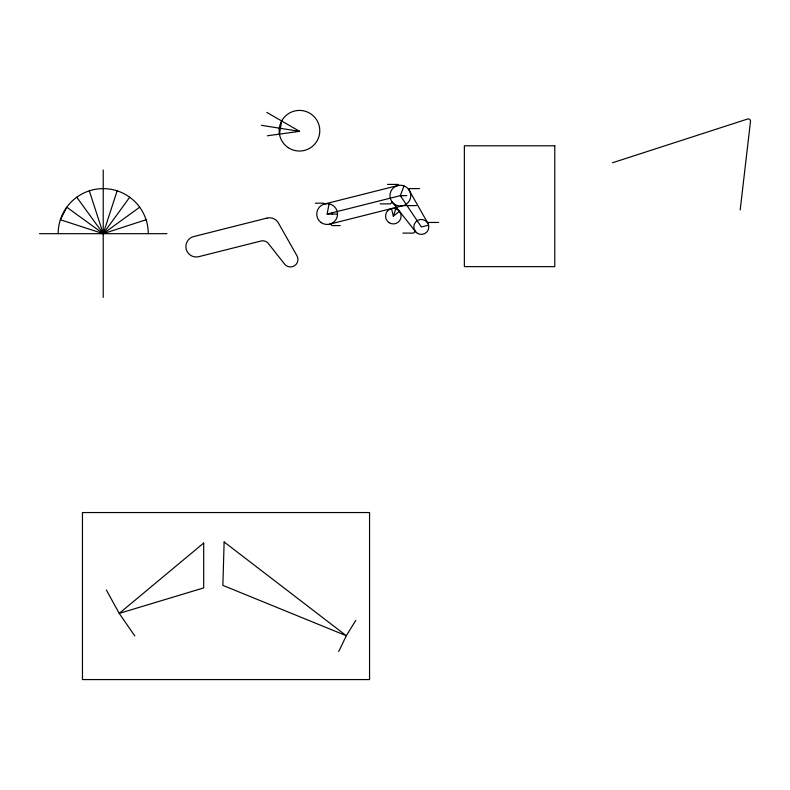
<?xml version="1.0" encoding="UTF-8"?>
<svg xmlns="http://www.w3.org/2000/svg" width="790" height="790" viewBox="0 0 790 790"><rect width="100%" height="100%" fill="white"/><g stroke="black" fill="none" stroke-linecap="round" stroke-linejoin="round"><path stroke-width="1.19" d="M740.19 209.923L750.49 121.433A2.252 2.252 0 0 0 747.557 119.033L612.546 162.75M279.443 134.122L281.655 120.979M337.537 214.12L327.139 214.06L329.045 203.85M117.147 190.825L103.223 233.672L60.366 219.748L66.765 207.197L103.223 233.672L146.071 219.748M399.473 211.305L393.341 216.144L396.353 207.345M403.976 185.887L400.352 195.634L421.327 226.928L428.605 225.209M338.732 651.533L346.316 635.733L355.796 620.348M129.708 197.224L103.223 233.672L76.739 197.224M415.244 231.292L413.427 233.109L402.89 233.109M139.672 207.197L103.223 233.672L89.3 190.825M397.775 185.561L324.453 204.018L323.614 203.178L315.289 203.178M327.139 214.06L400.352 195.634L406.801 195.634M329.677 224.143L403.275 205.607L416.399 205.607M267.395 135.781L299.588 131.338L266.763 112.387M387.465 184.406L397.903 184.406L398.841 185.344M419.549 188.622L409.487 188.622L408.687 189.422L427.844 223.254L428.644 222.454L438.707 222.454M380.188 203.879L390.369 203.879L392.186 202.062L415.668 231.826M340.233 225.604L332.126 225.604L330.447 223.916M39.5 233.672L166.937 233.672M261.381 125.324L299.588 131.338M134.804 635.94L119.221 613.395L106.364 590.012M391.534 208.59L393.341 216.144M103.223 169.959L103.223 297.396M58.164 233.672A45.06 45.06 0 0 1 103.223 188.622A45.06 45.06 0 0 1 148.283 233.672M401.547 195.634A1.195 1.195 0 0 1 401.014 196.621M332.175 212.796A5.194 5.194 0 0 1 332.333 214.09M224.133 541.98L222.869 585.38L346.316 635.733L224.133 541.98M203.692 543.036L119.221 613.395L203.692 587.908L203.692 543.036M266.911 218.099L194.646 236.338A10.398 10.398 0 0 0 186.154 248.998A10.398 10.398 0 0 0 199.416 256.513L261.786 240.822A7.772 7.772 0 0 1 267.889 242.925L284.37 263.83A7.485 7.485 0 0 0 294.492 265.776A7.485 7.485 0 0 0 296.961 255.772L279.097 224.222A10.398 10.398 0 0 0 266.911 218.099M554.778 145.794L464.362 145.794L464.362 266.635L554.778 266.635L554.778 145.794M369.552 512.552L82.456 512.552L82.456 679.578L369.552 679.578L369.552 512.552M389.194 222.721A7.772 7.772 0 0 0 401.103 216.45A7.772 7.772 0 0 0 389.717 209.271A7.772 7.772 0 0 0 389.194 222.721M288.281 147.681A20.313 20.313 0 0 0 319.752 131.95A20.313 20.313 0 0 0 290.384 112.565A20.313 20.313 0 0 0 288.281 147.681M394.822 204.432A10.398 10.398 0 0 0 410.741 196.009A10.398 10.398 0 0 0 395.484 186.44A10.398 10.398 0 0 0 394.822 204.432M417.347 233.267A7.485 7.485 0 0 0 428.802 227.204A7.485 7.485 0 0 0 417.821 220.311A7.485 7.485 0 0 0 417.347 233.267M321.263 222.642A10.398 10.398 0 0 0 337.508 214.86A10.398 10.398 0 0 0 322.656 204.689A10.398 10.398 0 0 0 321.263 222.642"/></g></svg>
